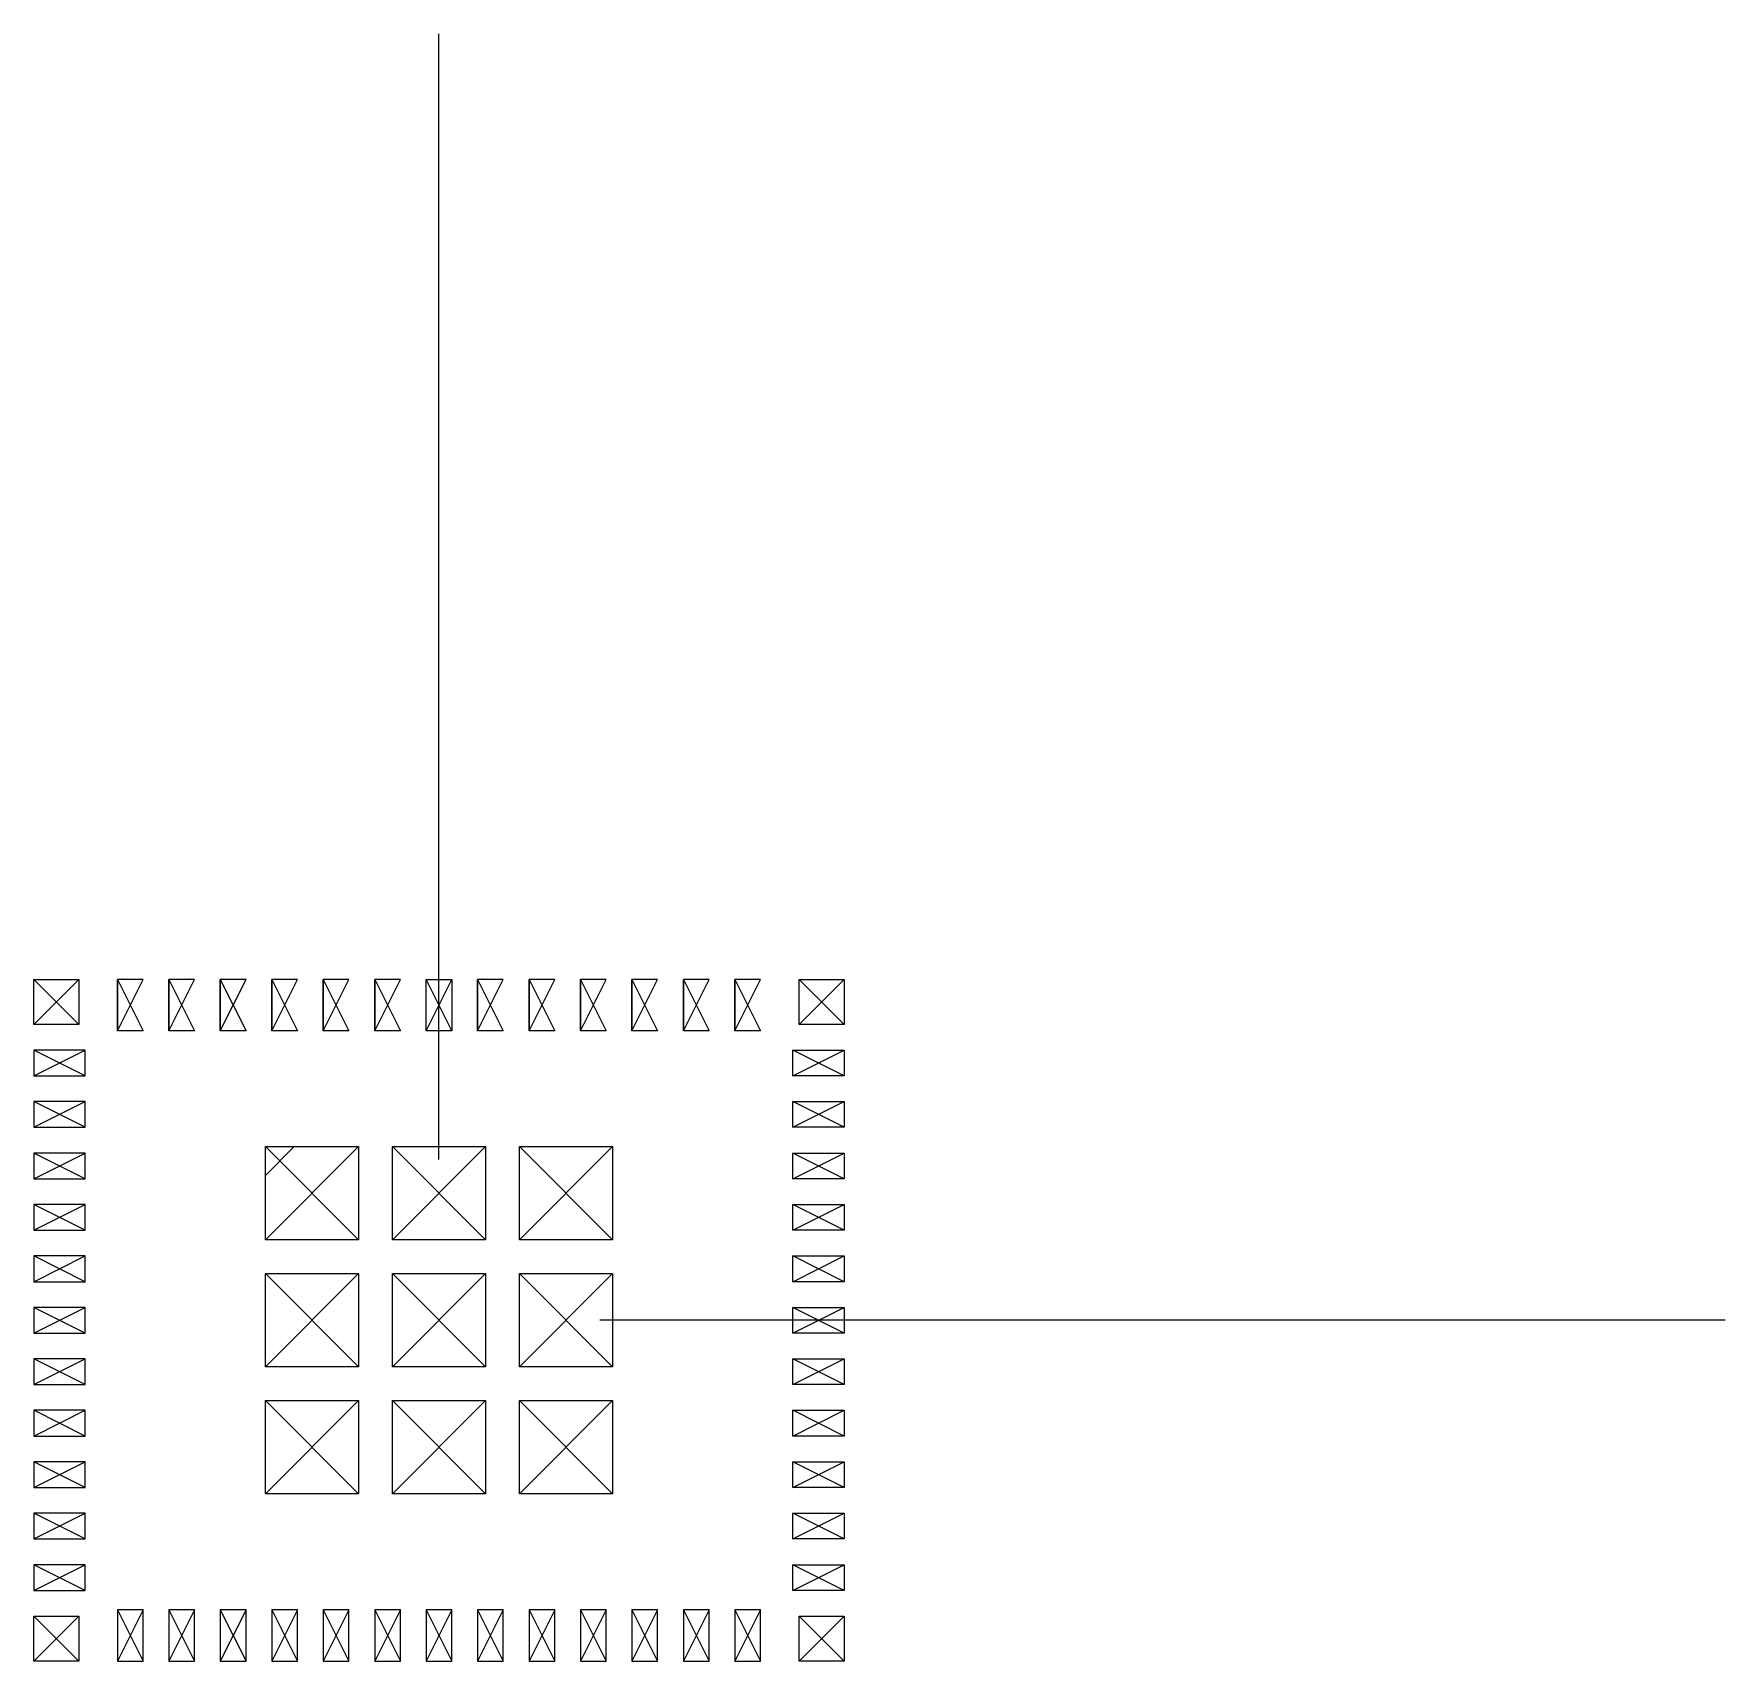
# Model space of a CAD drawing. Header units: millimetres. Extents: x -6.3 to 20, y -5.3 to 20.
import ezdxf

# ---------------------------------------------------------------- set-up
doc = ezdxf.new("R2010")
doc.units = ezdxf.units.MM
doc.layers.get('0').update_dxf_attribs({"linetype": 'CONTINUOUS'})

msp = doc.modelspace()

# ---------------------------------------------------------------- linework, layer by layer
for p, q in [((0, 2.5), (0, 20)), ((-6.3, 5.3), (-5.6, 5.3)), ((-6.3, 4.6), (-6.3, 5.3)), ((-6.3, 4.6), (-5.6, 5.3)), ((-5.6, 4.6), (-6.3, 5.3)), ((-5.6, 5.3), (-5.6, 4.6)), ((-0.2, 4.5), (-0.2, 5.3)), ((-0.2, 5.3), (0.2, 5.3)), ((0.2, 4.5), (-0.2, 5.3)), ((-0.2, 4.5), (0.2, 5.3)), ((0.2, 5.3), (0.2, 4.5)), ((5.6, 4.6), (5.6, 5.3)), ((5.6, 5.3), (6.3, 5.3)), ((6.3, 4.6), (5.6, 5.3)), ((5.6, 4.6), (6.3, 5.3)), ((6.3, 5.3), (6.3, 4.6)), ((-5.6, 4.6), (-6.3, 4.6)), ((0.2, 4.5), (-0.2, 4.5)), ((6.3, 4.6), (5.6, 4.6)), ((-6.3, 3.8), (-5.5, 4.2)), ((-5.5, 3.8), (-6.3, 4.2)), ((-5.5, 4.2), (-6.3, 4.2)), ((-6.3, 4.2), (-6.3, 3.8)), ((-5.5, 3.8), (-5.5, 4.2)), ((6.3, 3.8), (5.5, 4.2)), ((5.5, 3.8), (6.3, 4.2)), ((5.5, 3.8), (5.5, 4.2)), ((5.5, 4.2), (6.3, 4.2)), ((6.3, 4.2), (6.3, 3.8)), ((-6.3, 3.8), (-5.5, 3.8)), ((6.3, 3.8), (5.5, 3.8)), ((-6.3, 3), (-5.5, 3.4)), ((-5.5, 3), (-6.3, 3.4)), ((-5.5, 3.4), (-6.3, 3.4)), ((-6.3, 3.4), (-6.3, 3)), ((-5.5, 3), (-5.5, 3.4)), ((6.3, 3), (5.5, 3.4)), ((5.5, 3), (6.3, 3.4)), ((5.5, 3), (5.5, 3.4)), ((5.5, 3.4), (6.3, 3.4)), ((6.3, 3.4), (6.3, 3)), ((-6.3, 3), (-5.5, 3)), ((6.3, 3), (5.5, 3)), ((-1.25, 1.25), (-2.7, 2.7)), ((-2.7, 1.25), (-1.25, 2.7)), ((-2.7, 2.7), (-1.25, 2.7)), ((-2.7, 1.25), (-2.7, 2.7)), ((-2.7, 2.25), (-2.25, 2.7)), ((-1.25, 2.7), (-1.25, 1.25)), ((0.725, 1.25), (-0.725, 2.7)), ((-0.725, 1.25), (0.725, 2.7)), ((-0.725, 2.7), (0.725, 2.7)), ((-0.725, 1.25), (-0.725, 2.7)), ((0.725, 2.7), (0.725, 1.25)), ((2.7, 1.25), (1.25, 2.7)), ((1.25, 1.25), (2.7, 2.7)), ((1.25, 2.7), (2.7, 2.7)), ((1.25, 1.25), (1.25, 2.7)), ((2.7, 2.7), (2.7, 1.25)), ((-6.3, 2.2), (-5.5, 2.6)), ((-5.5, 2.2), (-6.3, 2.6)), ((-5.5, 2.6), (-6.3, 2.6)), ((-6.3, 2.6), (-6.3, 2.2)), ((-5.5, 2.2), (-5.5, 2.6)), ((6.3, 2.2), (5.5, 2.6)), ((5.5, 2.2), (6.3, 2.6)), ((5.5, 2.2), (5.5, 2.6)), ((5.5, 2.6), (6.3, 2.6)), ((6.3, 2.6), (6.3, 2.2)), ((-6.3, 2.2), (-5.5, 2.2)), ((6.3, 2.2), (5.5, 2.2)), ((-6.3, 1.4), (-5.5, 1.8)), ((-5.5, 1.4), (-6.3, 1.8)), ((-5.5, 1.8), (-6.3, 1.8)), ((-6.3, 1.8), (-6.3, 1.4)), ((-5.5, 1.4), (-5.5, 1.8)), ((6.3, 1.4), (5.5, 1.8)), ((5.5, 1.4), (6.3, 1.8)), ((5.5, 1.4), (5.5, 1.8)), ((5.5, 1.8), (6.3, 1.8)), ((6.3, 1.8), (6.3, 1.4)), ((-6.3, 1.4), (-5.5, 1.4)), ((6.3, 1.4), (5.5, 1.4)), ((-1.25, 1.25), (-2.7, 1.25)), ((0.725, 1.25), (-0.725, 1.25)), ((2.7, 1.25), (1.25, 1.25)), ((-6.3, 0.6), (-5.5, 1)), ((-5.5, 0.6), (-6.3, 1)), ((-5.5, 1), (-6.3, 1)), ((-6.3, 1), (-6.3, 0.6)), ((-5.5, 0.6), (-5.5, 1)), ((6.3, 0.6), (5.5, 1)), ((5.5, 0.6), (6.3, 1)), ((5.5, 0.6), (5.5, 1)), ((5.5, 1), (6.3, 1)), ((6.3, 1), (6.3, 0.6)), ((-6.3, 0.6), (-5.5, 0.6)), ((-1.25, -0.725), (-2.7, 0.725)), ((-2.7, -0.725), (-1.25, 0.725)), ((-2.7, 0.725), (-1.25, 0.725)), ((-2.7, -0.725), (-2.7, 0.725)), ((-1.25, 0.725), (-1.25, -0.725)), ((-0.725, -0.725), (-0.725, 0.725)), ((-0.725, 0.725), (0.725, 0.725)), ((0.725, -0.725), (-0.725, 0.725)), ((-0.725, -0.725), (0.725, 0.725)), ((0.725, 0.725), (0.725, -0.725)), ((2.7, -0.725), (1.25, 0.725)), ((1.25, -0.725), (2.7, 0.725)), ((1.25, 0.725), (2.7, 0.725)), ((1.25, -0.725), (1.25, 0.725)), ((2.7, 0.725), (2.7, -0.725)), ((6.3, 0.6), (5.5, 0.6)), ((-5.5, -0.2), (-6.3, 0.2)), ((-6.3, -0.2), (-5.5, 0.2)), ((-6.3, 0.2), (-6.3, -0.2)), ((-5.5, 0.2), (-6.3, 0.2)), ((-5.5, -0.2), (-5.5, 0.2)), ((20, 0), (2.5, 0)), ((5.5, -0.2), (5.5, 0.2)), ((5.5, 0.2), (6.3, 0.2)), ((6.3, -0.2), (5.5, 0.2)), ((5.5, -0.2), (6.3, 0.2)), ((6.3, 0.2), (6.3, -0.2)), ((-6.3, -0.2), (-5.5, -0.2)), ((6.3, -0.2), (5.5, -0.2)), ((-6.3, -1), (-5.5, -0.6)), ((-5.5, -1), (-6.3, -0.6)), ((-5.5, -0.6), (-6.3, -0.6)), ((-6.3, -0.6), (-6.3, -1)), ((-5.5, -1), (-5.5, -0.6)), ((-1.25, -0.725), (-2.7, -0.725)), ((0.725, -0.725), (-0.725, -0.725)), ((2.7, -0.725), (1.25, -0.725)), ((6.3, -1), (5.5, -0.6)), ((5.5, -1), (6.3, -0.6)), ((5.5, -1), (5.5, -0.6)), ((5.5, -0.6), (6.3, -0.6)), ((6.3, -0.6), (6.3, -1)), ((-6.3, -1), (-5.5, -1)), ((6.3, -1), (5.5, -1)), ((-1.25, -2.7), (-2.7, -1.25)), ((-2.7, -2.7), (-1.25, -1.25)), ((-2.7, -1.25), (-1.25, -1.25)), ((-2.7, -2.7), (-2.7, -1.25)), ((-1.25, -1.25), (-1.25, -2.7)), ((0.725, -2.7), (-0.725, -1.25)), ((-0.725, -2.7), (0.725, -1.25)), ((-0.725, -1.25), (0.725, -1.25)), ((-0.725, -2.7), (-0.725, -1.25)), ((0.725, -1.25), (0.725, -2.7)), ((2.7, -2.7), (1.25, -1.25)), ((1.25, -2.7), (2.7, -1.25)), ((1.25, -1.25), (2.7, -1.25)), ((1.25, -2.7), (1.25, -1.25)), ((2.7, -1.25), (2.7, -2.7)), ((-6.3, -1.8), (-5.5, -1.4)), ((-5.5, -1.8), (-6.3, -1.4)), ((-5.5, -1.4), (-6.3, -1.4)), ((-6.3, -1.4), (-6.3, -1.8)), ((-5.5, -1.8), (-5.5, -1.4)), ((6.3, -1.8), (5.5, -1.4)), ((5.5, -1.8), (6.3, -1.4)), ((5.5, -1.8), (5.5, -1.4)), ((5.5, -1.4), (6.3, -1.4)), ((6.3, -1.4), (6.3, -1.8)), ((-6.3, -1.8), (-5.5, -1.8)), ((6.3, -1.8), (5.5, -1.8)), ((-6.3, -2.6), (-5.5, -2.2)), ((-5.5, -2.6), (-6.3, -2.2)), ((-5.5, -2.2), (-6.3, -2.2)), ((-6.3, -2.2), (-6.3, -2.6)), ((-5.5, -2.6), (-5.5, -2.2)), ((6.3, -2.6), (5.5, -2.2)), ((5.5, -2.6), (6.3, -2.2)), ((5.5, -2.6), (5.5, -2.2)), ((5.5, -2.2), (6.3, -2.2)), ((6.3, -2.2), (6.3, -2.6)), ((-6.3, -2.6), (-5.5, -2.6)), ((6.3, -2.6), (5.5, -2.6)), ((-1.25, -2.7), (-2.7, -2.7)), ((0.725, -2.7), (-0.725, -2.7)), ((2.7, -2.7), (1.25, -2.7)), ((-6.3, -3.4), (-5.5, -3)), ((-5.5, -3.4), (-6.3, -3)), ((-5.5, -3), (-6.3, -3)), ((-6.3, -3), (-6.3, -3.4)), ((-5.5, -3.4), (-5.5, -3)), ((6.3, -3.4), (5.5, -3)), ((5.5, -3.4), (6.3, -3)), ((5.5, -3.4), (5.5, -3)), ((5.5, -3), (6.3, -3)), ((6.3, -3), (6.3, -3.4)), ((-6.3, -3.4), (-5.5, -3.4)), ((6.3, -3.4), (5.5, -3.4)), ((-6.3, -4.2), (-5.5, -3.8)), ((-5.5, -4.2), (-6.3, -3.8)), ((-5.5, -3.8), (-6.3, -3.8)), ((-6.3, -3.8), (-6.3, -4.2)), ((-5.5, -4.2), (-5.5, -3.8)), ((6.3, -4.2), (5.5, -3.8)), ((5.5, -4.2), (6.3, -3.8)), ((5.5, -4.2), (5.5, -3.8)), ((5.5, -3.8), (6.3, -3.8)), ((6.3, -3.8), (6.3, -4.2)), ((-6.3, -4.2), (-5.5, -4.2)), ((6.3, -4.2), (5.5, -4.2)), ((-6.3, -4.6), (-5.6, -4.6)), ((-6.3, -5.3), (-6.3, -4.6)), ((-6.3, -5.3), (-5.6, -4.6)), ((-5.6, -5.3), (-6.3, -4.6)), ((-5.6, -4.6), (-5.6, -5.3)), ((-4.6, -4.5), (-5, -4.5)), ((-5, -4.5), (-5, -5.3)), ((-5, -4.5), (-4.6, -5.3)), ((-4.6, -4.5), (-5, -5.3)), ((-4.6, -5.3), (-4.6, -4.5)), ((-3.8, -4.5), (-4.2, -4.5)), ((-4.2, -4.5), (-4.2, -5.3)), ((-4.2, -4.5), (-3.8, -5.3)), ((-3.8, -4.5), (-4.2, -5.3)), ((-3.8, -5.3), (-3.8, -4.5)), ((-3, -4.5), (-3.4, -4.5)), ((-3.4, -4.5), (-3.4, -5.3)), ((-3.4, -4.5), (-3, -5.3)), ((-3, -4.5), (-3.4, -5.3)), ((-3, -5.3), (-3, -4.5)), ((-2.2, -4.5), (-2.6, -4.5)), ((-2.6, -4.5), (-2.6, -5.3)), ((-2.6, -4.5), (-2.2, -5.3)), ((-2.2, -4.5), (-2.6, -5.3)), ((-2.2, -5.3), (-2.2, -4.5)), ((-1.4, -4.5), (-1.8, -4.5)), ((-1.8, -4.5), (-1.8, -5.3)), ((-1.8, -4.5), (-1.4, -5.3)), ((-1.4, -4.5), (-1.8, -5.3)), ((-1.4, -5.3), (-1.4, -4.5)), ((-0.6, -4.5), (-1, -4.5)), ((-1, -4.5), (-1, -5.3)), ((-1, -4.5), (-0.6, -5.3)), ((-0.6, -4.5), (-1, -5.3)), ((-0.6, -5.3), (-0.6, -4.5)), ((-0.2, -4.5), (0.2, -5.3)), ((0.2, -4.5), (-0.2, -5.3)), ((0.2, -4.5), (-0.2, -4.5)), ((-0.2, -4.5), (-0.2, -5.3)), ((0.2, -5.3), (0.2, -4.5)), ((1, -4.5), (0.6, -4.5)), ((0.6, -4.5), (0.6, -5.3)), ((0.6, -4.5), (1, -5.3)), ((1, -4.5), (0.6, -5.3)), ((1, -5.3), (1, -4.5)), ((1.8, -4.5), (1.4, -4.5)), ((1.4, -4.5), (1.4, -5.3)), ((1.4, -4.5), (1.8, -5.3)), ((1.8, -4.5), (1.4, -5.3)), ((1.8, -5.3), (1.8, -4.5)), ((2.6, -4.5), (2.2, -4.5)), ((2.2, -4.5), (2.2, -5.3)), ((2.2, -4.5), (2.6, -5.3)), ((2.6, -4.5), (2.2, -5.3)), ((2.6, -5.3), (2.6, -4.5)), ((3.4, -4.5), (3, -4.5)), ((3, -4.5), (3, -5.3)), ((3, -4.5), (3.4, -5.3)), ((3.4, -4.5), (3, -5.3)), ((3.4, -5.3), (3.4, -4.5)), ((4.2, -4.5), (3.8, -4.5)), ((3.8, -4.5), (3.8, -5.3)), ((3.8, -4.5), (4.2, -5.3)), ((4.2, -4.5), (3.8, -5.3)), ((4.2, -5.3), (4.2, -4.5)), ((5, -4.5), (4.6, -4.5)), ((4.6, -4.5), (4.6, -5.3)), ((4.6, -4.5), (5, -5.3)), ((5, -4.5), (4.6, -5.3)), ((5, -5.3), (5, -4.5)), ((5.6, -4.6), (6.3, -4.6)), ((5.6, -5.3), (5.6, -4.6)), ((5.6, -5.3), (6.3, -4.6)), ((6.3, -5.3), (5.6, -4.6)), ((6.3, -4.6), (6.3, -5.3)), ((-5.6, -5.3), (-6.3, -5.3)), ((-5, -5.3), (-4.6, -5.3)), ((-4.2, -5.3), (-3.8, -5.3)), ((-3.4, -5.3), (-3, -5.3)), ((-2.6, -5.3), (-2.2, -5.3)), ((-1.8, -5.3), (-1.4, -5.3)), ((-1, -5.3), (-0.6, -5.3)), ((-0.2, -5.3), (0.2, -5.3)), ((0.6, -5.3), (1, -5.3)), ((1.4, -5.3), (1.8, -5.3)), ((2.2, -5.3), (2.6, -5.3)), ((3, -5.3), (3.4, -5.3)), ((3.8, -5.3), (4.2, -5.3)), ((4.6, -5.3), (5, -5.3)), ((6.3, -5.3), (5.6, -5.3))]:
    msp.add_line(p, q)
for points in [[(-5, 5.3), (-4.6, 4.5), (-5, 4.5), (-4.6, 5.3), (-5, 5.3), (-5, 4.5)], [(-4.2, 5.3), (-3.8, 4.5), (-4.2, 4.5), (-3.8, 5.3), (-4.2, 5.3), (-4.2, 4.5)], [(-3.4, 5.3), (-3, 4.5), (-3.4, 4.5), (-3, 5.3), (-3.4, 5.3), (-3.4, 4.5)], [(-2.6, 5.3), (-2.2, 4.5), (-2.6, 4.5), (-2.2, 5.3), (-2.6, 5.3), (-2.6, 4.5)], [(-1.8, 5.3), (-1.4, 4.5), (-1.8, 4.5), (-1.4, 5.3), (-1.8, 5.3), (-1.8, 4.5)], [(-1, 5.3), (-0.6, 4.5), (-1, 4.5), (-0.6, 5.3), (-1, 5.3), (-1, 4.5)], [(0.6, 5.3), (1, 4.5), (0.6, 4.5), (1, 5.3), (0.6, 5.3), (0.6, 4.5)], [(1.4, 5.3), (1.8, 4.5), (1.4, 4.5), (1.8, 5.3), (1.4, 5.3), (1.4, 4.5)], [(2.2, 5.3), (2.6, 4.5), (2.2, 4.5), (2.6, 5.3), (2.2, 5.3), (2.2, 4.5)], [(3, 5.3), (3.4, 4.5), (3, 4.5), (3.4, 5.3), (3, 5.3), (3, 4.5)], [(3.8, 5.3), (4.2, 4.5), (3.8, 4.5), (4.2, 5.3), (3.8, 5.3), (3.8, 4.5)], [(4.6, 5.3), (5, 4.5), (4.6, 4.5), (5, 5.3), (4.6, 5.3), (4.6, 4.5)]]:
    msp.add_lwpolyline(points, close=True)

doc.saveas('drawing.dxf')
